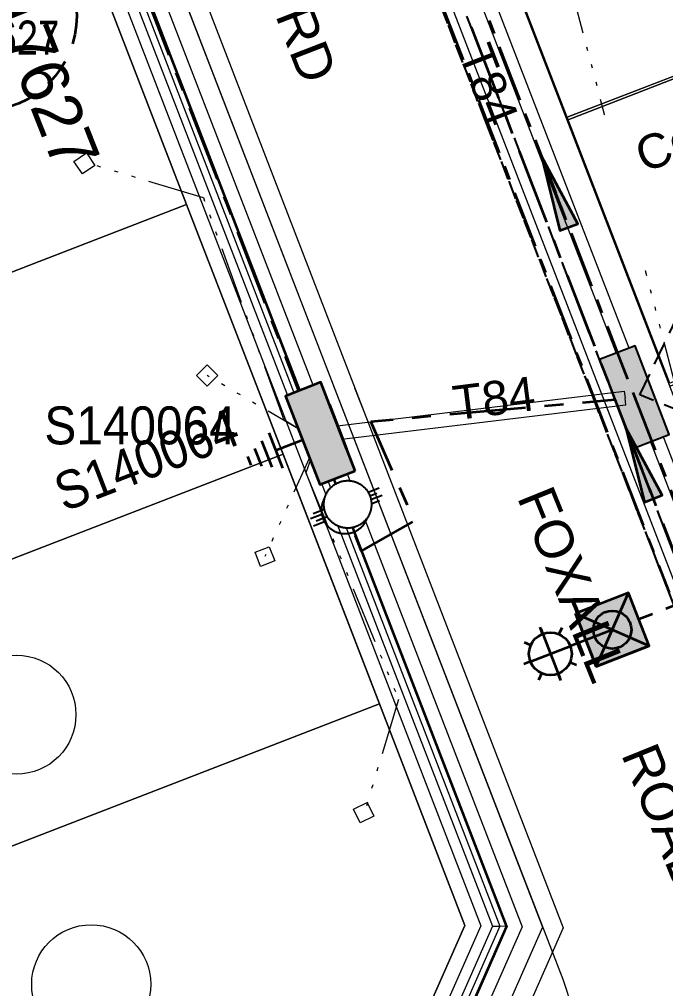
# Model space of a CAD drawing. Header units: metres. Extents: x 0 to 311505, y 0 to 6270811.
# Drawn here: x 310943.8 to 310977.8, y 6270348.9 to 6270400 of the extents above; entities that cross this region are included whole.
import ezdxf
from ezdxf import colors
from ezdxf.entities.mleader import LeaderData, LeaderLine
from ezdxf.enums import TextEntityAlignment as Align
from ezdxf.math import Vec2, Vec3

# ---------------------------------------------------------------- set-up
doc = ezdxf.new("R2010")
doc.units = ezdxf.units.M
for name, pattern in [('Cable Exist OH', [1, 1, 0]), ('Cable Exist UG', [7, 4, -1, 1, -1]), ('Dash', [5, 3, -2]), ('IE Trench LV', [6, 4, -2]), ('PHANTOMX2', [6.6, 3, -0.75, 0.2, -0.75, 0.2, -0.75, 0.2, -0.75])]:
    doc.linetypes.add(name, pattern=pattern)
doc.layers.get('0').update_dxf_attribs({"color": 6})
for name, color, linetype, lineweight in [('_User Miscellaneous1', 30, 'Continuous', 13), ('_User_HV_Exist', 1, 'Continuous', 35), ('_User_LV_Exist', 5, 'Continuous', 35), ('Cadastre Developer_SP_NEW', 92, 'Continuous', 15), ('Cadastre Land Parcels_SP_EXT', 118, 'Continuous', 15), ('Cadastre Roads_SP_EXT', 218, 'Continuous', 15), ('Mains_HV_EXT', 13, 'Continuous', 25), ('Mains_LV_EXT', 163, 'Continuous', 25), ('Mains_SL_EXT', 131, 'Continuous', 25), ('Services_SP_EXT', 42, 'PHANTOMX2', 20)]:
    doc.layers.add(name, color=color, linetype=linetype, lineweight=lineweight)
doc.layers.add('_User Miscellaneous10', color=252, linetype='Continuous', lineweight=13, plot=False, transparency=0.9)
doc.layers.add('_User Miscellaneous12', color=252, linetype='Continuous', lineweight=13, plot=False, transparency=0.5)
doc.layers.add('_User Miscellaneous8', color=181, linetype='Continuous', lineweight=13, transparency=0.5)
doc.layers.add('Cadastre Roads_SP_NEW', color=214, linetype='Continuous', lineweight=15, transparency=0.65)
for name, color, linetype in [('Equip_LV_EXT', 7, 'Continuous'), ('Equip_LV_NEW', 2, 'Continuous'), ('Notes', 7, 'Continuous'), ('Services_SP_NEW_UG', 2, 'IE Trench LV'), ('SupportsUG_SP_LV_EXT', 7, 'Continuous'), ('SupportsUG_SP_LV_NEW', 2, 'Continuous'), ('SupportsUG_SP_LV_SL_EXT', 7, 'Continuous')]:
    doc.layers.add(name, color=color, linetype=linetype)
doc.layers.add('Features_HIDE', color=1, linetype='Continuous', plot=False)
doc.layers.get('Features_HIDE').off()
doc.styles.add('ARIAL', font='arial.ttf', dxfattribs={"height": 2})
doc.styles.add('COLUMN_LABEL', font='arial.ttf', dxfattribs={"height": 2})
doc.styles.add('POLE_LABEL', font='arial.ttf', dxfattribs={"height": 2})
doc.styles.get("Standard").update_dxf_attribs({"font": 'arial.ttf'})

# ---------------------------------------------------------------- blocks, each defined once
blk = doc.blocks.new('COLUMN_EXT')
blk.add_hatch(color=256).paths.add_polyline_path([(1.5, -1.5), (1.5, 1.5), (-1.5, 1.5), (-1.5, -1.5)])
blk.add_lwpolyline([(1.5, 1.5), (-1.5, 1.5), (-1.5, -1.5), (1.5, -1.5)], close=True)
at = {"flags": 9}
for tag, p in [('NOTES', (-1.813, 2)), ('STREETNAME', (-1.813, 1.6)), ('SUBURB', (-1.813, 1.8)), ('LOCATION', (-1.813, 1.4)), ('LEGEND', (-1.813, 1.2)), ('USAGE', (-1.813, 1)), ('COLUMN_TYPE', (-1.813, 0.4)), ('OWNED_BY', (-1.813, 0.6)), ('STATE', (-1.813, 0.8))]:
    blk.add_attdef(tag, text='', height=0.2, rotation=180, dxfattribs=at).set_placement(p, align=Align.MIDDLE_LEFT)
at = {"flags": 1}
blk.add_attdef('Z', (-1.813, 2.351), '', height=0.2, rotation=180, dxfattribs=at)
at = {"flags": 9}
for tag, style, p in [('STRUCTURE_PLANT_NUMBER', 'POLE_LABEL', (-1.813, -0.031)), ('STREET_CODE', 'COLUMN_LABEL', (-1.813, 0.2))]:
    blk.add_attdef(tag, text='', height=0.2, rotation=180, dxfattribs=dict(at, style=style)).set_placement(p, align=Align.MIDDLE_LEFT)
at = {"style": 'COLUMN_LABEL', "width": 0.9, "flags": 8}
blk.add_attdef('ASSET_NUM', text='', height=2, rotation=270, dxfattribs=at).set_placement((2, -4), align=Align.MIDDLE_LEFT)
blk = doc.blocks.new('CCP_EXT')
at = {"flags": 9}
for tag, p in [('OWNED_BY', (0, -1)), ('USAGE', (0, -1.2)), ('LEGEND', (0, -1.4)), ('LIFE_SUPPORT', (0, -1.6)), ('STATE', (0, -1.8)), ('NOTES', (0, -2))]:
    blk.add_attdef(tag, text='', height=0.2, dxfattribs=at).set_placement(p, align=Align.MIDDLE_LEFT)
at = {"transparency": 33554687}
blk.add_wipeout([(0, 0.566), (0.566, 0), (0, -0.566), (-0.566, 0)], dxfattribs=at)
blk.add_lwpolyline([(-0.566, 0), (0, 0.566), (0.566, 0), (0, -0.566), (-0.566, 0)])
at = {"flags": 1}
blk.add_attdef('Z', (0, 0), '', height=0.2, dxfattribs=at)
at = {"flags": 9}
for tag, p in [('CCP_TYPE', (0, 0)), ('OPERATING_VOLTAGE', (0, -0.6)), ('CONSTRUCTED_VOLTAGE', (0, -0.2)), ('NO_PHASES', (0, -0.4)), ('ORIENTATION', (0, -0.8))]:
    blk.add_attdef(tag, text='', height=0.2, dxfattribs=at).set_placement(p, align=Align.MIDDLE_LEFT)
blk = doc.blocks.new('*U365')
at = {"layer": 'Equip_LV_EXT'}
for tag, height, flags, p in [('ACTUAL_STATUS', 0.167, 9, (3.167, -1.667)), ('CONSTRUCTED_VOLTAGE', 0.167, 9, (3.167, -1.833)), ('NO_PHASES', 0.167, 9, (3.167, -2)), ('OPERATING_VOLTAGE', 0.2, 9, (3, -2.6)), ('ORIENTATION', 0.2, 9, (3, -2.8)), ('STATE', 0.2, 9, (3, -3)), ('SWITCH_TYPE', 0.2, 9, (3, -3.2)), ('USAGE', 0.2, 9, (3, -3.4)), ('NOTES', 0.2, 9, (3, -3.6)), ('OWNED_BY', 0.2, 9, (3, -3.8)), ('OPERATED_BY', 0.2, 9, (3, -4)), ('TYPE', 0.2, 9, (3, -4.6)), ('MAINTAINED_BY', 0.2, 9, (3, -4.2)), ('NUMBER_OF_PHASES', 0.2, 9, (3, -4.4)), ('Z', 0.2, 1, (3, -4.8))]:
    blk.add_attdef(tag, text='', height=height, dxfattribs=dict(at, flags=flags)).set_placement(p, align=Align.MIDDLE_LEFT)
at = {"transparency": 33554687}
blk.add_wipeout([(-3.921, -1.478), (-3.891, -1.476), (-3.86, -1.473), (-3.83, -1.47), (-3.799, -1.465), (-3.769, -1.46), (-3.739, -1.454), (-3.709, -1.448), (-3.679, -1.44), (-3.65, -1.432), (-3.62, -1.423), (-3.591, -1.414), (-3.562, -1.404), (-3.534, -1.393), (-3.505, -1.381), (-3.477, -1.369), (-3.449, -1.356), (-3.422, -1.342), (-3.395, -1.328), (-3.368, -1.313), (-3.342, -1.297), (-3.316, -1.281), (-3.29, -1.264), (-3.265, -1.246), (-3.24, -1.228), (-3.216, -1.209), (-3.192, -1.19), (-3.169, -1.17), (-3.146, -1.149), (-3.124, -1.128), (-3.102, -1.107), (-3.081, -1.085), (-3.06, -1.062), (-3.04, -1.039), (-3.02, -1.015), (-3.001, -0.991), (-2.983, -0.966), (-2.965, -0.941), (-2.948, -0.916), (-2.932, -0.89), (-2.916, -0.864), (-2.901, -0.837), (-2.886, -0.81), (-2.872, -0.783), (-2.859, -0.755), (-2.846, -0.727), (-2.834, -0.699), (-2.823, -0.67), (-2.813, -0.641), (-2.803, -0.612), (-2.794, -0.583), (-2.786, -0.553), (-2.778, -0.524), (-2.771, -0.494), (-2.765, -0.464), (-2.76, -0.434), (-2.755, -0.403), (-2.752, -0.373), (-2.748, -0.342), (-2.746, -0.312), (-2.744, -0.281), (-2.744, -0.25), (-2.743, -0.22), (-2.744, -0.189), (-2.745, -0.158), (-2.748, -0.128), (-2.75, -0.097), (-2.754, -0.067), (-2.759, -0.036), (-2.764, -0.006), (-2.77, 0.024), (-2.776, 0.054), (-2.783, 0.084), (-2.792, 0.113), (-2.8, 0.143), (-2.81, 0.172), (-2.82, 0.201), (-2.831, 0.229), (-2.843, 0.258), (-2.855, 0.286), (-2.868, 0.314), (-2.882, 0.341), (-2.896, 0.368), (-2.911, 0.395), (-2.927, 0.421), (-2.943, 0.447), (-2.96, 0.473), (-2.978, 0.498), (-2.996, 0.523), (-3.015, 0.547), (-3.034, 0.571), (-3.054, 0.594), (-3.074, 0.617), (-3.095, 0.639), (-3.117, 0.661), (-3.139, 0.682), (-3.162, 0.703), (-3.185, 0.723), (-3.209, 0.743), (-3.233, 0.762), (-3.257, 0.78), (-3.282, 0.798), (-3.308, 0.815), (-3.334, 0.831), (-3.36, 0.847), (-3.387, 0.862), (-3.414, 0.877), (-3.441, 0.891), (-3.469, 0.904), (-3.497, 0.917), (-3.525, 0.929), (-3.553, 0.94), (-3.582, 0.95), (-3.611, 0.96), (-3.641, 0.969), (-3.67, 0.977), (-3.7, 0.985), (-3.73, 0.992), (-3.76, 0.998), (-3.79, 1.003), (-3.821, 1.008), (-3.851, 1.012), (-3.881, 1.015), (-3.912, 1.017), (-3.943, 1.019), (-3.973, 1.02), (-4.004, 1.02), (-4.035, 1.019), (-4.065, 1.018), (-4.096, 1.015), (-4.126, 1.013), (-4.157, 1.009), (-4.187, 1.005), (-4.218, 0.999), (-4.248, 0.994), (-4.278, 0.987), (-4.307, 0.98), (-4.337, 0.971), (-4.366, 0.963), (-4.396, 0.953), (-4.424, 0.943), (-4.453, 0.932), (-4.482, 0.92), (-4.51, 0.908), (-4.537, 0.895), (-4.565, 0.881), (-4.592, 0.867), (-4.619, 0.852), (-4.645, 0.836), (-4.671, 0.82), (-4.697, 0.803), (-4.722, 0.785), (-4.747, 0.767), (-4.771, 0.749), (-4.795, 0.729), (-4.818, 0.709), (-4.841, 0.689), (-4.863, 0.668), (-4.885, 0.646), (-4.906, 0.624), (-4.927, 0.601), (-4.947, 0.578), (-4.966, 0.554), (-4.985, 0.53), (-5.004, 0.506), (-5.021, 0.481), (-5.039, 0.455), (-5.055, 0.429), (-5.071, 0.403), (-5.086, 0.376), (-5.101, 0.349), (-5.115, 0.322), (-5.128, 0.294), (-5.14, 0.266), (-5.152, 0.238), (-5.163, 0.21), (-5.174, 0.181), (-5.184, 0.152), (-5.193, 0.122), (-5.201, 0.093), (-5.208, 0.063), (-5.215, 0.033), (-5.221, 0.003), (-5.227, -0.027), (-5.231, -0.057), (-5.235, -0.088), (-5.238, -0.118), (-5.241, -0.149), (-5.242, -0.18), (-5.243, -0.21), (-5.243, -0.241), (-5.243, -0.272), (-5.241, -0.302), (-5.239, -0.333), (-5.236, -0.363), (-5.233, -0.394), (-5.228, -0.424), (-5.223, -0.455), (-5.217, -0.485), (-5.211, -0.515), (-5.203, -0.544), (-5.195, -0.574), (-5.186, -0.603), (-5.177, -0.633), (-5.167, -0.661), (-5.156, -0.69), (-5.144, -0.719), (-5.132, -0.747), (-5.119, -0.774), (-5.105, -0.802), (-5.091, -0.829), (-5.076, -0.856), (-5.06, -0.882), (-5.044, -0.908), (-5.027, -0.934), (-5.009, -0.959), (-4.991, -0.983), (-4.972, -1.008), (-4.953, -1.032), (-4.933, -1.055), (-4.912, -1.078), (-4.891, -1.1), (-4.87, -1.122), (-4.848, -1.143), (-4.825, -1.164), (-4.802, -1.184), (-4.778, -1.203), (-4.754, -1.222), (-4.729, -1.241), (-4.704, -1.258), (-4.679, -1.276), (-4.653, -1.292), (-4.627, -1.308), (-4.6, -1.323), (-4.573, -1.338), (-4.546, -1.352), (-4.518, -1.365), (-4.49, -1.377), (-4.462, -1.389), (-4.433, -1.4), (-4.404, -1.411), (-4.375, -1.421), (-4.346, -1.43), (-4.316, -1.438), (-4.287, -1.445), (-4.257, -1.452), (-4.227, -1.458), (-4.197, -1.464), (-4.166, -1.468), (-4.136, -1.472), (-4.105, -1.475), (-4.075, -1.478), (-4.044, -1.479), (-4.013, -1.48), (-3.983, -1.48), (-3.952, -1.48)], dxfattribs=at).dxf.layer = 'Equip_LV_EXT'
at = {"layer": 'Equip_LV_EXT'}
for p, q in [((-4.272, 0.988), (-4.309, 1.618)), ((-3.856, 1.012), (-3.893, 1.642)), ((-4.094, -2.103), (-4.13, -1.473)), ((-3.678, -2.079), (-3.714, -1.449))]:
    blk.add_line(p, q, dxfattribs=at)
at = {"layer": 'Equip_LV_EXT', "flags": 128}
blk.add_lwpolyline([(-3.921, -1.478), (-3.891, -1.476), (-3.86, -1.473), (-3.83, -1.47), (-3.799, -1.465), (-3.769, -1.46), (-3.739, -1.454), (-3.709, -1.448), (-3.679, -1.44), (-3.65, -1.432), (-3.62, -1.423), (-3.591, -1.414), (-3.562, -1.404), (-3.534, -1.393), (-3.505, -1.381), (-3.477, -1.369), (-3.449, -1.356), (-3.422, -1.342), (-3.395, -1.328), (-3.368, -1.313), (-3.342, -1.297), (-3.316, -1.281), (-3.29, -1.264), (-3.265, -1.246), (-3.24, -1.228), (-3.216, -1.209), (-3.192, -1.19), (-3.169, -1.17), (-3.146, -1.149), (-3.124, -1.128), (-3.102, -1.107), (-3.081, -1.085), (-3.06, -1.062), (-3.04, -1.039), (-3.02, -1.015), (-3.001, -0.991), (-2.983, -0.966), (-2.965, -0.941), (-2.948, -0.916), (-2.932, -0.89), (-2.916, -0.864), (-2.901, -0.837), (-2.886, -0.81), (-2.872, -0.783), (-2.859, -0.755), (-2.846, -0.727), (-2.834, -0.699), (-2.823, -0.67), (-2.813, -0.641), (-2.803, -0.612), (-2.794, -0.583), (-2.786, -0.553), (-2.778, -0.524), (-2.771, -0.494), (-2.765, -0.464), (-2.76, -0.434), (-2.755, -0.403), (-2.752, -0.373), (-2.748, -0.342), (-2.746, -0.312), (-2.744, -0.281), (-2.744, -0.25), (-2.743, -0.22), (-2.744, -0.189), (-2.745, -0.158), (-2.748, -0.128), (-2.75, -0.097), (-2.754, -0.067), (-2.759, -0.036), (-2.764, -0.006), (-2.77, 0.024), (-2.776, 0.054), (-2.783, 0.084), (-2.792, 0.113), (-2.8, 0.143), (-2.81, 0.172), (-2.82, 0.201), (-2.831, 0.229), (-2.843, 0.258), (-2.855, 0.286), (-2.868, 0.314), (-2.882, 0.341), (-2.896, 0.368), (-2.911, 0.395), (-2.927, 0.421), (-2.943, 0.447), (-2.96, 0.473), (-2.978, 0.498), (-2.996, 0.523), (-3.015, 0.547), (-3.034, 0.571), (-3.054, 0.594), (-3.074, 0.617), (-3.095, 0.639), (-3.117, 0.661), (-3.139, 0.682), (-3.162, 0.703), (-3.185, 0.723), (-3.209, 0.743), (-3.233, 0.762), (-3.257, 0.78), (-3.282, 0.798), (-3.308, 0.815), (-3.334, 0.831), (-3.36, 0.847), (-3.387, 0.862), (-3.414, 0.877), (-3.441, 0.891), (-3.469, 0.904), (-3.497, 0.917), (-3.525, 0.929), (-3.553, 0.94), (-3.582, 0.95), (-3.611, 0.96), (-3.641, 0.969), (-3.67, 0.977), (-3.7, 0.985), (-3.73, 0.992), (-3.76, 0.998), (-3.79, 1.003), (-3.821, 1.008), (-3.851, 1.012), (-3.881, 1.015), (-3.912, 1.017), (-3.943, 1.019), (-3.973, 1.02), (-4.004, 1.02), (-4.035, 1.019), (-4.065, 1.018), (-4.096, 1.015), (-4.126, 1.013), (-4.157, 1.009), (-4.187, 1.005), (-4.218, 0.999), (-4.248, 0.994), (-4.278, 0.987), (-4.307, 0.98), (-4.337, 0.971), (-4.366, 0.963), (-4.396, 0.953), (-4.424, 0.943), (-4.453, 0.932), (-4.482, 0.92), (-4.51, 0.908), (-4.537, 0.895), (-4.565, 0.881), (-4.592, 0.867), (-4.619, 0.852), (-4.645, 0.836), (-4.671, 0.82), (-4.697, 0.803), (-4.722, 0.785), (-4.747, 0.767), (-4.771, 0.749), (-4.795, 0.729), (-4.818, 0.709), (-4.841, 0.689), (-4.863, 0.668), (-4.885, 0.646), (-4.906, 0.624), (-4.927, 0.601), (-4.947, 0.578), (-4.966, 0.554), (-4.985, 0.53), (-5.004, 0.506), (-5.021, 0.481), (-5.039, 0.455), (-5.055, 0.429), (-5.071, 0.403), (-5.086, 0.376), (-5.101, 0.349), (-5.115, 0.322), (-5.128, 0.294), (-5.14, 0.266), (-5.152, 0.238), (-5.163, 0.21), (-5.174, 0.181), (-5.184, 0.152), (-5.193, 0.122), (-5.201, 0.093), (-5.208, 0.063), (-5.215, 0.033), (-5.221, 0.003), (-5.227, -0.027), (-5.231, -0.057), (-5.235, -0.088), (-5.238, -0.118), (-5.241, -0.149), (-5.242, -0.18), (-5.243, -0.21), (-5.243, -0.241), (-5.243, -0.272), (-5.241, -0.302), (-5.239, -0.333), (-5.236, -0.363), (-5.233, -0.394), (-5.228, -0.424), (-5.223, -0.455), (-5.217, -0.485), (-5.211, -0.515), (-5.203, -0.544), (-5.195, -0.574), (-5.186, -0.603), (-5.177, -0.633), (-5.167, -0.661), (-5.156, -0.69), (-5.144, -0.719), (-5.132, -0.747), (-5.119, -0.774), (-5.105, -0.802), (-5.091, -0.829), (-5.076, -0.856), (-5.06, -0.882), (-5.044, -0.908), (-5.027, -0.934), (-5.009, -0.959), (-4.991, -0.983), (-4.972, -1.008), (-4.953, -1.032), (-4.933, -1.055), (-4.912, -1.078), (-4.891, -1.1), (-4.87, -1.122), (-4.848, -1.143), (-4.825, -1.164), (-4.802, -1.184), (-4.778, -1.203), (-4.754, -1.222), (-4.729, -1.241), (-4.704, -1.258), (-4.679, -1.276), (-4.653, -1.292), (-4.627, -1.308), (-4.6, -1.323), (-4.573, -1.338), (-4.546, -1.352), (-4.518, -1.365), (-4.49, -1.377), (-4.462, -1.389), (-4.433, -1.4), (-4.404, -1.411), (-4.375, -1.421), (-4.346, -1.43), (-4.316, -1.438), (-4.287, -1.445), (-4.257, -1.452), (-4.227, -1.458), (-4.197, -1.464), (-4.166, -1.468), (-4.136, -1.472), (-4.105, -1.475), (-4.075, -1.478), (-4.044, -1.479), (-4.013, -1.48), (-3.983, -1.48), (-3.952, -1.48)], close=True, dxfattribs=at)
blk = doc.blocks.new('*U354')
at = {"width": 0.9}
blk.add_attdef('ASSET_NUM', text='', height=2, dxfattribs=at).set_placement((4.003, 2), align=Align.MIDDLE_LEFT)
for tag, p, flags in [('SUBURB', (-1.997, 0), 1), ('STREETNAME', (-1.797, 0), 9), ('PARENT', (-1.597, 0), 9), ('NOTES', (-1.397, 0), 9), ('LOCATION', (-1.197, 0), 9), ('LEGEND', (-0.997, 0), 9), ('USAGE', (-0.797, 0), 9), ('SUPPORT_TYPE', (-0.597, 0), 9), ('STATE', (-0.397, 0), 9), ('OWNED_BY', (-0.197, 0), 9)]:
    blk.add_attdef(tag, p, '', height=0.2, rotation=270, dxfattribs=dict(flags=flags))
at = {"transparency": 33554687}
blk.add_wipeout([(1, 2.5), (1, -2.5), (-1, -2.5), (-1, 2.5)], dxfattribs=at)
at = {"layer": 'SupportsUG_SP_LV_EXT'}
h = blk.add_hatch(color=256, dxfattribs=at)
h.dxf.hatch_style = 1
h.paths.add_polyline_path([(-1, 2.5), (-1, -1.25), (-1, 1.25), (-1, -2.5), (1, -2.5), (1, 2.5)])
blk.add_lwpolyline([(-1, 2.5), (-1, -1.25), (-1, 1.25), (-1, -2.5), (1, -2.5), (1, 2.5)], close=True)
blk = doc.blocks.new('Service Conduits')
at = {"layer": 'Services_SP_NEW_UG', "ltscale": 0.3}
for points in [[(-1.7, 0), (1.5, 3)], [(1.5, -3), (-1.7, 0)]]:
    blk.add_lwpolyline(points, dxfattribs=at)
blk = doc.blocks.new('*U381')
at = {"transparency": 33554674}
h = blk.add_hatch(color=256, dxfattribs=at)
h.dxf.hatch_style = 1
h.paths.add_polyline_path([(0.65, -0.279), (0.279, 0.65, 1), (-0.65, 0.279), (-0.279, -0.65, 1)])
for p, q in [((0.279, 0.65), (0.65, -0.279)), ((-0.65, 0.279), (-0.279, -0.65))]:
    blk.add_line(p, q, dxfattribs=at)
blk.add_circle((0, 0), 0.0001, dxfattribs=at)
for centre, start, end in [((-0.186, 0.464), 21.8014, 201.8014), ((-0.186, 0.464), 291.79, 291.8129), ((0.186, -0.464), 111.79, 111.8129), ((0.186, -0.464), 201.8014, 21.8014)]:
    blk.add_arc(centre, 0.5, start, end, dxfattribs=at)
at = {"layer": '_User Miscellaneous12', "transparency": 33554674, "flags": 128}
blk.add_lwpolyline([(-0.371, 0.928), (0.371, -0.928)], dxfattribs=at)
blk = doc.blocks.new('*U398')
at = {"linetype": 'Continuous'}
h = blk.add_hatch(color=256, dxfattribs=at)
h.dxf.hatch_style = 1
h.paths.add_polyline_path([(-5.5, 1.5), (-5.5, -1.5), (-2.5, -1.5), (-2.5, 1.5)])
h = blk.add_hatch(color=256)
h.dxf.hatch_style = 1
h.paths.add_polyline_path([(-5.5, 1.5), (-2.5, -1.5), (-5.5, -1.5)])
for p, q in [((-8.561, 1.061), (-8.295, 0.795)), ((-7.5, 1.125), (-7.5, 1.5)), ((-6.439, 1.061), (-6.705, 0.795)), ((-5.5, 1.5), (-2.5, -1.5)), ((-5.5, -1.5), (-2.5, 1.5)), ((-8.625, 0), (-9, 0)), ((-4, 0), (-6.375, 0)), ((-8.561, -1.061), (-8.295, -0.795)), ((-6.439, -1.061), (-6.705, -0.795)), ((-7.5, -1.5), (-7.5, -1.125))]:
    blk.add_line(p, q)
blk.add_line((-8.625, 0), (-6.375, 0), dxfattribs=at)
at = {"linetype": 'Continuous', "flags": 128}
blk.add_lwpolyline([(-7.5, 1.406), (-7.5, -1.406)], dxfattribs=at)
blk.add_lwpolyline([(-5.5, 1.5), (-5.5, -1.5), (-2.5, -1.5), (-2.5, 1.5)], close=True)
at = {"flags": 128}
blk.add_lwpolyline([(-5.5, 1.5), (-2.5, -1.5), (-5.5, -1.5), (-5.5, 1.5)], dxfattribs=at)
for centre, radius in [((-7.5, 0), 1.125), ((-4, 0), 1)]:
    blk.add_circle(centre, radius)
blk = doc.blocks.new('*U285')
at = {"linetype": 'Dash', "ltscale": 0.5}
blk.add_circle((0, 0), 5, dxfattribs=at)
at = {"insert": (0, -2.6), "char_height": 1.8, "attachment_point": 2}
blk.add_mtext('PE', dxfattribs=at)
at = {"width": 0.8}
blk.add_attdef('SNUMBER', text='', height=1.8, dxfattribs=at).set_placement((0, 0.5), align=Align.CENTER)
at = {"flags": 1}
blk.add_attdef('Z', (0, 0), '', height=0.2, dxfattribs=at)
at = {"width": 0.8}
blk.add_attdef('CNUMBER', text='', height=1.8, dxfattribs=at).set_placement((0, -0.25), align=Align.TOP_CENTER)
blk = doc.blocks.new('*U378')
at = {"width": 0.9}
blk.add_attdef('ASSET_NUM', text='', height=2, dxfattribs=at).set_placement((4, 2), align=Align.MIDDLE_LEFT)
for tag, p, flags in [('SUBURB', (-2, 0), 1), ('STREETNAME', (-1.8, 0), 9), ('PARENT', (-1.6, 0), 9), ('NOTES', (-1.4, 0), 9), ('LOCATION', (-1.2, 0), 9), ('LEGEND', (-1, 0), 9), ('USAGE', (-0.8, 0), 9), ('SUPPORT_TYPE', (-0.6, 0), 9), ('STATE', (-0.4, 0), 9), ('OWNED_BY', (-0.2, 0), 9)]:
    blk.add_attdef(tag, p, '', height=0.2, rotation=270, dxfattribs=dict(flags=flags))
at = {"transparency": 33554687}
blk.add_wipeout([(1, 2.5), (1, -2.5), (-1, -2.5), (-1, 2.5)], dxfattribs=at)
at = {"layer": 'SupportsUG_SP_LV_EXT'}
h = blk.add_hatch(color=256, dxfattribs=at)
h.dxf.hatch_style = 1
h.paths.add_polyline_path([(-1, 2.5), (-1, -1.25), (-1, 1.25), (-1, -2.5), (1, -2.5), (1, 2.5)])
blk.add_lwpolyline([(-1, 2.5), (-1, -1.25), (-1, 1.25), (-1, -2.5), (1, -2.5), (1, 2.5)], close=True)
blk = doc.blocks.new('ARROW')
h = blk.add_hatch(color=256)
h.dxf.hatch_style = 1
h.paths.add_polyline_path([(-4, 0), (0, -0.5), (0, 0.5)])
blk.add_line((-0.5, 0), (-4, 0))
at = {"flags": 128}
blk.add_lwpolyline([(-4, 0), (0, -0.5), (0, 0.5)], close=True, dxfattribs=at)
blk.add_circle((0, 0), 0.0001)
blk = doc.blocks.new('LV_UG_LINKS_OPEN_NEW')
at = {"layer": 'Equip_LV_NEW'}
for tag, flags, p in [('ACTUAL_STATUS', 9, (3.167, -1.667)), ('CONSTRUCTED_VOLTAGE', 9, (3.167, -1.833)), ('NO_PHASES', 9, (3.167, -2)), ('STATE', 9, (3.167, -2.5)), ('OPERATING_VOLTAGE', 9, (3.167, -2.167)), ('ORIENTATION', 9, (3.167, -2.333)), ('SWITCH_TYPE', 9, (3.167, -2.667)), ('USAGE', 9, (3.167, -2.833)), ('NOTES', 9, (3.167, -3)), ('OWNED_BY', 9, (3.167, -3.167)), ('OPERATED_BY', 9, (3.167, -3.333)), ('MAINTAINED_BY', 9, (3.167, -3.5)), ('TYPE', 9, (3.167, -3.833)), ('Z', 1, (3.167, -4)), ('NUMBER_OF_PHASES', 9, (3.167, -3.667))]:
    blk.add_attdef(tag, text='', height=0.167, dxfattribs=dict(at, flags=flags)).set_placement(p, align=Align.MIDDLE_LEFT)
at = {"transparency": 33554687}
blk.add_wipeout([(4, 1.25), (3.969, 1.25), (3.939, 1.248), (3.908, 1.247), (3.877, 1.244), (3.847, 1.241), (3.817, 1.236), (3.786, 1.232), (3.756, 1.226), (3.726, 1.22), (3.696, 1.213), (3.667, 1.205), (3.637, 1.196), (3.608, 1.187), (3.579, 1.177), (3.55, 1.166), (3.522, 1.155), (3.493, 1.143), (3.466, 1.13), (3.438, 1.117), (3.411, 1.102), (3.384, 1.088), (3.357, 1.072), (3.331, 1.056), (3.306, 1.039), (3.28, 1.022), (3.255, 1.004), (3.231, 0.985), (3.207, 0.966), (3.184, 0.947), (3.161, 0.926), (3.138, 0.905), (3.116, 0.884), (3.095, 0.862), (3.074, 0.839), (3.053, 0.816), (3.034, 0.793), (3.015, 0.769), (2.996, 0.745), (2.978, 0.72), (2.961, 0.694), (2.944, 0.669), (2.928, 0.643), (2.912, 0.616), (2.898, 0.589), (2.883, 0.562), (2.87, 0.534), (2.857, 0.507), (2.845, 0.478), (2.834, 0.45), (2.823, 0.421), (2.813, 0.392), (2.804, 0.363), (2.795, 0.333), (2.787, 0.304), (2.78, 0.274), (2.774, 0.244), (2.768, 0.214), (2.764, 0.183), (2.759, 0.153), (2.756, 0.123), (2.753, 0.092), (2.752, 0.061), (2.75, 0.031), (2.75, 0), (2.75, -0.031), (2.752, -0.061), (2.753, -0.092), (2.756, -0.123), (2.759, -0.153), (2.764, -0.183), (2.768, -0.214), (2.774, -0.244), (2.78, -0.274), (2.787, -0.304), (2.795, -0.333), (2.804, -0.363), (2.813, -0.392), (2.823, -0.421), (2.834, -0.45), (2.845, -0.478), (2.857, -0.507), (2.87, -0.534), (2.883, -0.562), (2.898, -0.589), (2.912, -0.616), (2.928, -0.643), (2.944, -0.669), (2.961, -0.694), (2.978, -0.72), (2.996, -0.745), (3.015, -0.769), (3.034, -0.793), (3.053, -0.816), (3.074, -0.839), (3.095, -0.862), (3.116, -0.884), (3.138, -0.905), (3.161, -0.926), (3.184, -0.947), (3.207, -0.966), (3.231, -0.985), (3.255, -1.004), (3.28, -1.022), (3.306, -1.039), (3.331, -1.056), (3.357, -1.072), (3.384, -1.088), (3.411, -1.102), (3.438, -1.117), (3.466, -1.13), (3.493, -1.143), (3.522, -1.155), (3.55, -1.166), (3.579, -1.177), (3.608, -1.187), (3.637, -1.196), (3.667, -1.205), (3.696, -1.213), (3.726, -1.22), (3.756, -1.226), (3.786, -1.232), (3.817, -1.236), (3.847, -1.241), (3.877, -1.244), (3.908, -1.247), (3.939, -1.248), (3.969, -1.25), (4, -1.25), (4.031, -1.25), (4.061, -1.248), (4.092, -1.247), (4.123, -1.244), (4.153, -1.241), (4.183, -1.236), (4.214, -1.232), (4.244, -1.226), (4.274, -1.22), (4.304, -1.213), (4.333, -1.205), (4.363, -1.196), (4.392, -1.187), (4.421, -1.177), (4.45, -1.166), (4.478, -1.155), (4.507, -1.143), (4.534, -1.13), (4.562, -1.117), (4.589, -1.102), (4.616, -1.088), (4.643, -1.072), (4.669, -1.056), (4.694, -1.039), (4.72, -1.022), (4.745, -1.004), (4.769, -0.985), (4.793, -0.966), (4.816, -0.947), (4.839, -0.926), (4.862, -0.905), (4.884, -0.884), (4.905, -0.862), (4.926, -0.839), (4.947, -0.816), (4.966, -0.793), (4.985, -0.769), (5.004, -0.745), (5.022, -0.72), (5.039, -0.694), (5.056, -0.669), (5.072, -0.643), (5.088, -0.616), (5.102, -0.589), (5.117, -0.562), (5.13, -0.534), (5.143, -0.507), (5.155, -0.478), (5.166, -0.45), (5.177, -0.421), (5.187, -0.392), (5.196, -0.363), (5.205, -0.333), (5.213, -0.304), (5.22, -0.274), (5.226, -0.244), (5.232, -0.214), (5.236, -0.183), (5.241, -0.153), (5.244, -0.123), (5.247, -0.092), (5.248, -0.061), (5.25, -0.031), (5.25, 0), (5.25, 0.031), (5.248, 0.061), (5.247, 0.092), (5.244, 0.123), (5.241, 0.153), (5.236, 0.183), (5.232, 0.214), (5.226, 0.244), (5.22, 0.274), (5.213, 0.304), (5.205, 0.333), (5.196, 0.363), (5.187, 0.392), (5.177, 0.421), (5.166, 0.45), (5.155, 0.478), (5.143, 0.507), (5.13, 0.534), (5.117, 0.562), (5.102, 0.589), (5.088, 0.616), (5.072, 0.643), (5.056, 0.669), (5.039, 0.694), (5.022, 0.72), (5.004, 0.745), (4.985, 0.769), (4.966, 0.793), (4.947, 0.816), (4.926, 0.839), (4.905, 0.862), (4.884, 0.884), (4.862, 0.905), (4.839, 0.926), (4.816, 0.947), (4.793, 0.966), (4.769, 0.985), (4.745, 1.004), (4.72, 1.022), (4.694, 1.039), (4.669, 1.056), (4.643, 1.072), (4.616, 1.088), (4.589, 1.102), (4.562, 1.117), (4.534, 1.13), (4.507, 1.143), (4.478, 1.155), (4.45, 1.166), (4.421, 1.177), (4.392, 1.187), (4.363, 1.196), (4.333, 1.205), (4.304, 1.213), (4.274, 1.22), (4.244, 1.226), (4.214, 1.232), (4.183, 1.236), (4.153, 1.241), (4.123, 1.244), (4.092, 1.247), (4.061, 1.248), (4.031, 1.25)], dxfattribs=at).dxf.layer = 'Equip_LV_NEW'
at = {"layer": 'Equip_LV_NEW'}
for p, q in [((3.792, 1.863), (3.792, 1.232)), ((4.208, 1.863), (4.208, 1.232)), ((3.792, -1.232), (3.792, -1.863)), ((4.208, -1.232), (4.208, -1.863))]:
    blk.add_line(p, q, dxfattribs=at)
at = {"layer": 'Equip_LV_NEW', "flags": 128}
blk.add_lwpolyline([(4, 1.25), (3.969, 1.25), (3.939, 1.248), (3.908, 1.247), (3.877, 1.244), (3.847, 1.241), (3.817, 1.236), (3.786, 1.232), (3.756, 1.226), (3.726, 1.22), (3.696, 1.213), (3.667, 1.205), (3.637, 1.196), (3.608, 1.187), (3.579, 1.177), (3.55, 1.166), (3.522, 1.155), (3.493, 1.143), (3.466, 1.13), (3.438, 1.117), (3.411, 1.102), (3.384, 1.088), (3.357, 1.072), (3.331, 1.056), (3.306, 1.039), (3.28, 1.022), (3.255, 1.004), (3.231, 0.985), (3.207, 0.966), (3.184, 0.947), (3.161, 0.926), (3.138, 0.905), (3.116, 0.884), (3.095, 0.862), (3.074, 0.839), (3.053, 0.816), (3.034, 0.793), (3.015, 0.769), (2.996, 0.745), (2.978, 0.72), (2.961, 0.694), (2.944, 0.669), (2.928, 0.643), (2.912, 0.616), (2.898, 0.589), (2.883, 0.562), (2.87, 0.534), (2.857, 0.507), (2.845, 0.478), (2.834, 0.45), (2.823, 0.421), (2.813, 0.392), (2.804, 0.363), (2.795, 0.333), (2.787, 0.304), (2.78, 0.274), (2.774, 0.244), (2.768, 0.214), (2.764, 0.183), (2.759, 0.153), (2.756, 0.123), (2.753, 0.092), (2.752, 0.061), (2.75, 0.031), (2.75, 0), (2.75, -0.031), (2.752, -0.061), (2.753, -0.092), (2.756, -0.123), (2.759, -0.153), (2.764, -0.183), (2.768, -0.214), (2.774, -0.244), (2.78, -0.274), (2.787, -0.304), (2.795, -0.333), (2.804, -0.363), (2.813, -0.392), (2.823, -0.421), (2.834, -0.45), (2.845, -0.478), (2.857, -0.507), (2.87, -0.534), (2.883, -0.562), (2.898, -0.589), (2.912, -0.616), (2.928, -0.643), (2.944, -0.669), (2.961, -0.694), (2.978, -0.72), (2.996, -0.745), (3.015, -0.769), (3.034, -0.793), (3.053, -0.816), (3.074, -0.839), (3.095, -0.862), (3.116, -0.884), (3.138, -0.905), (3.161, -0.926), (3.184, -0.947), (3.207, -0.966), (3.231, -0.985), (3.255, -1.004), (3.28, -1.022), (3.306, -1.039), (3.331, -1.056), (3.357, -1.072), (3.384, -1.088), (3.411, -1.102), (3.438, -1.117), (3.466, -1.13), (3.493, -1.143), (3.522, -1.155), (3.55, -1.166), (3.579, -1.177), (3.608, -1.187), (3.637, -1.196), (3.667, -1.205), (3.696, -1.213), (3.726, -1.22), (3.756, -1.226), (3.786, -1.232), (3.817, -1.236), (3.847, -1.241), (3.877, -1.244), (3.908, -1.247), (3.939, -1.248), (3.969, -1.25), (4, -1.25), (4.031, -1.25), (4.061, -1.248), (4.092, -1.247), (4.123, -1.244), (4.153, -1.241), (4.183, -1.236), (4.214, -1.232), (4.244, -1.226), (4.274, -1.22), (4.304, -1.213), (4.333, -1.205), (4.363, -1.196), (4.392, -1.187), (4.421, -1.177), (4.45, -1.166), (4.478, -1.155), (4.507, -1.143), (4.534, -1.13), (4.562, -1.117), (4.589, -1.102), (4.616, -1.088), (4.643, -1.072), (4.669, -1.056), (4.694, -1.039), (4.72, -1.022), (4.745, -1.004), (4.769, -0.985), (4.793, -0.966), (4.816, -0.947), (4.839, -0.926), (4.862, -0.905), (4.884, -0.884), (4.905, -0.862), (4.926, -0.839), (4.947, -0.816), (4.966, -0.793), (4.985, -0.769), (5.004, -0.745), (5.022, -0.72), (5.039, -0.694), (5.056, -0.669), (5.072, -0.643), (5.088, -0.616), (5.102, -0.589), (5.117, -0.562), (5.13, -0.534), (5.143, -0.507), (5.155, -0.478), (5.166, -0.45), (5.177, -0.421), (5.187, -0.392), (5.196, -0.363), (5.205, -0.333), (5.213, -0.304), (5.22, -0.274), (5.226, -0.244), (5.232, -0.214), (5.236, -0.183), (5.241, -0.153), (5.244, -0.123), (5.247, -0.092), (5.248, -0.061), (5.25, -0.031), (5.25, 0), (5.25, 0.031), (5.248, 0.061), (5.247, 0.092), (5.244, 0.123), (5.241, 0.153), (5.236, 0.183), (5.232, 0.214), (5.226, 0.244), (5.22, 0.274), (5.213, 0.304), (5.205, 0.333), (5.196, 0.363), (5.187, 0.392), (5.177, 0.421), (5.166, 0.45), (5.155, 0.478), (5.143, 0.507), (5.13, 0.534), (5.117, 0.562), (5.102, 0.589), (5.088, 0.616), (5.072, 0.643), (5.056, 0.669), (5.039, 0.694), (5.022, 0.72), (5.004, 0.745), (4.985, 0.769), (4.966, 0.793), (4.947, 0.816), (4.926, 0.839), (4.905, 0.862), (4.884, 0.884), (4.862, 0.905), (4.839, 0.926), (4.816, 0.947), (4.793, 0.966), (4.769, 0.985), (4.745, 1.004), (4.72, 1.022), (4.694, 1.039), (4.669, 1.056), (4.643, 1.072), (4.616, 1.088), (4.589, 1.102), (4.562, 1.117), (4.534, 1.13), (4.507, 1.143), (4.478, 1.155), (4.45, 1.166), (4.421, 1.177), (4.392, 1.187), (4.363, 1.196), (4.333, 1.205), (4.304, 1.213), (4.274, 1.22), (4.244, 1.226), (4.214, 1.232), (4.183, 1.236), (4.153, 1.241), (4.123, 1.244), (4.092, 1.247), (4.061, 1.248), (4.031, 1.25)], close=True, dxfattribs=at)
blk = doc.blocks.new('*U411')
at = {"layer": '_User_LV_Exist'}
for p, q in [((2.5, 1), (2.5, -1)), ((3, 0.75), (3, -0.75)), ((3.5, 0.5), (3.5, -0.5)), ((4, 0.25), (4, -0.25))]:
    blk.add_line(p, q, dxfattribs=at)
at = {"width": 0.9}
blk.add_attdef('ASSET_NUM', text='', height=2, dxfattribs=at).set_placement((4, 2), align=Align.MIDDLE_LEFT)
for tag, p, flags in [('SUBURB', (-2, 0), 1), ('STREETNAME', (-1.8, 0), 9), ('PARENT', (-1.6, 0), 9), ('NOTES', (-1.4, 0), 9), ('LOCATION', (-1.2, 0), 9), ('LEGEND', (-1, 0), 9), ('USAGE', (-0.8, 0), 9), ('SUPPORT_TYPE', (-0.6, 0), 9), ('STATE', (-0.4, 0), 9), ('OWNED_BY', (-0.2, 0), 9)]:
    blk.add_attdef(tag, p, '', height=0.2, rotation=270, dxfattribs=dict(flags=flags))
at = {"transparency": 33554687}
blk.add_wipeout([(1, 2.5), (1, -2.5), (-1, -2.5), (-1, 2.5)], dxfattribs=at)
at = {"layer": 'SupportsUG_SP_LV_EXT'}
h = blk.add_hatch(color=256, dxfattribs=at)
h.dxf.hatch_style = 1
h.paths.add_polyline_path([(-1, 2.5), (-1, -1.25), (-1, 1.25), (-1, -2.5), (1, -2.5), (1, 2.5)])
blk.add_lwpolyline([(-1, 2.5), (-1, -1.25), (-1, 1.25), (-1, -2.5), (1, -2.5), (1, 2.5)], close=True)
at = {"layer": '_User_LV_Exist'}
blk.add_line((1, 0), (2.5, 0), dxfattribs=at)
at = {"layer": 'Equip_LV_NEW', "ltscale": 10, "xscale": -1, "rotation": 270}
blk.add_blockref('LV_UG_LINKS_OPEN_NEW', (0, 0), dxfattribs=at)

msp = doc.modelspace()

# ---------------------------------------------------------------- linework, layer by layer
at = {"layer": '_User Miscellaneous1'}
for p, q in [((310959.834, 6270378.474), (310959.878, 6270378.116)), ((310959.921, 6270377.759), (310959.878, 6270378.116)), ((310968.721, 6270352.238), (310965.931, 6270345.921)), ((310969.5, 6270352.22), (310966.59, 6270345.63)), ((310968.721, 6270352.238), (310969.111, 6270352.229)), ((310969.5, 6270352.22), (310969.111, 6270352.229))]:
    msp.add_line(p, q, dxfattribs=at)
at = {"layer": '_User Miscellaneous8', "color": 43, "transparency": 33554687}
for centre in [(310943.671, 6270363.365), (310947.604, 6270349.176)]:
    msp.add_circle(centre, 3.132, dxfattribs=at)
at = {"layer": 'Cadastre Developer_SP_NEW', "color": 2, "flags": 128}
for points in [[(310963.287, 6270419.056), (310965.577, 6270424.228), (310975.84, 6270428.188), (310986.65, 6270400.204), (310972.656, 6270394.803)], [(310999.757, 6270405.262), (311005.162, 6270391.27), (310978.061, 6270380.81), (310972.656, 6270394.803)]]:
    msp.add_lwpolyline(points, close=True, dxfattribs=at)
at = {"layer": 'Cadastre Land Parcels_SP_EXT', "linetype": 'Continuous'}
for points in [[(310986.707, 6270400.101), (310975.686, 6270427.983), (310965.45, 6270424.03), (310963.291, 6270418.926), (310972.653, 6270394.659), (310986.707, 6270400.101)], [(311005.293, 6270391.21), (310999.782, 6270405.15), (310986.707, 6270400.101), (310972.653, 6270394.659), (310978.055, 6270380.659), (311005.293, 6270391.21)], [(310952.628, 6270390.209), (310948.128, 6270401.866), (310942.952, 6270404.152), (310921.136, 6270395.725), (310927.08, 6270380.34), (310952.628, 6270390.209)], [(310957.7, 6270377.07), (310952.628, 6270390.209), (310927.08, 6270380.34), (310932.155, 6270367.204), (310957.7, 6270377.07)], [(310962.772, 6270363.929), (310957.7, 6270377.07), (310932.155, 6270367.204), (310937.231, 6270354.066), (310962.772, 6270363.929)], [(310964.99, 6270347.107), (310967.272, 6270352.272), (310962.772, 6270363.929), (310937.231, 6270354.066), (310943.176, 6270338.68), (310964.99, 6270347.107)]]:
    msp.add_lwpolyline(points, close=True, dxfattribs=at)
at = {"layer": 'Services_SP_EXT'}
msp.add_lwpolyline([(310972.727, 6270402.144), (310987.541, 6270345.55)], dxfattribs=at)

# ---------------------------------------------------------------- block references
at = {"layer": '_User_LV_Exist', "linetype": 'ByBlock', "lineweight": -2}
msp.add_blockref('*U285', (310941.845, 6270400.145), dxfattribs=at).add_auto_attribs({'SNUMBER': 'L262033', 'CNUMBER': 'C917627'})
at = {"layer": '_User_LV_Exist', "rotation": 21.21022610976294}
msp.add_blockref('*U398', (310978.762, 6270369.283), dxfattribs=at)
msp.add_blockref('*U398', (310978.762, 6270369.283), dxfattribs=at)
at = {"layer": 'Features_HIDE', "color": 1, "transparency": 33554674}
msp.add_blockref('*U381', (310961.833, 6270379.643), dxfattribs=at)
at = {"layer": 'SupportsUG_SP_LV_SL_EXT'}
ref = msp.add_blockref('COLUMN_EXT', (310942.012, 6270405.915), dxfattribs=dict(at, rotation=201.5953107274075))
ref.add_attrib('ASSET_NUM', '917627', dxfattribs={"layer": '0', "height": 2.5, "rotation": 291.5953, "style": 'COLUMN_LABEL'}).set_placement((310942.667, 6270403.072), align=Align.MIDDLE_LEFT)

# ---------------------------------------------------------------- texts
at = {"layer": '_User Miscellaneous1', "style": 'ARIAL'}
msp.add_text('FOXALL     ROAD', height=2, rotation=292.0549, dxfattribs=at).set_placement((310969.996, 6270374.815))
at = {"layer": '_User_HV_Exist', "transparency": 33554674}
msp.add_text('FOXALL RD', height=2, rotation=291.1069, dxfattribs=at).set_placement((310953.139, 6270410.902))
at = {"layer": 'Mains_LV_EXT'}
for rotation, p in [(291.1875, (310966.9, 6270398.208)), (7.183, (310966.76, 6270378.861))]:
    msp.add_text('T84', height=1.8, rotation=rotation, dxfattribs=at).set_placement(p)

# ---------------------------------------------------------------- next in the draw order: block references
at = {"layer": 'Services_SP_EXT'}
for p, rotation in [((310947.244, 6270392.381), 349.2868769098991), ((310956.745, 6270371.686), 65.70042804091932), ((310961.948, 6270358.207), 71.2742120824565)]:
    msp.add_blockref('CCP_EXT', p, dxfattribs=dict(at, rotation=rotation))
msp.add_blockref('CCP_EXT', (310953.705, 6270381.212), dxfattribs=at)

# ---------------------------------------------------------------- next in the draw order: linework, layer by layer
at = {"layer": '_User_LV_Exist', "linetype": 'Cable Exist UG', "flags": 128}
msp.add_lwpolyline([(310893.204, 6270387.068), (310895.554, 6270387.922), (310895.554, 6270387.922), (310895.554, 6270387.922), (310944.333, 6270406.823), (310944.333, 6270406.823), (310945.591, 6270405.182), (310945.591, 6270405.182), (310949.633, 6270403.392), (310954.361, 6270391.218), (310959.512, 6270377.817)], dxfattribs=at)
at = {"layer": 'Cadastre Roads_SP_EXT', "linetype": 'Continuous'}
msp.add_lwpolyline([(310984.375, 6270364.277), (310983.456, 6270366.659), (310987.493, 6270368.265), (310982.016, 6270370.392), (310978.055, 6270380.659), (310972.653, 6270394.659), (310966.908, 6270409.55), (310948.128, 6270401.866), (310952.628, 6270390.209), (310957.7, 6270377.07), (310962.772, 6270363.929), (310967.272, 6270352.272), (310964.99, 6270347.107), (310968.712, 6270348.542), (310970.766, 6270343.221), (311003.274, 6270259.121), (311023.126, 6270207.74), (311034.298, 6270211.303), (311042.434, 6270213.896), (310984.375, 6270364.277)], close=True, dxfattribs=at)
at = {"layer": 'Services_SP_EXT'}
for points in [[(310959.512, 6270377.817), (310957.761, 6270378.859), (310953.522, 6270390.574), (310947.291, 6270392.429)], [(310959.512, 6270377.817), (310953.705, 6270381.212)]]:
    msp.add_lwpolyline(points, dxfattribs=at)

# ---------------------------------------------------------------- next in the draw order: block references
at = {"layer": 'Equip_LV_EXT', "rotation": 107.7004277663595}
msp.add_blockref('*U365', (310959.533, 6270377.876), dxfattribs=at)

# ---------------------------------------------------------------- next in the draw order: linework, layer by layer
at = {"layer": '_User Miscellaneous1'}
for p, q in [((310979.92, 6270370.281), (310961.292, 6270418.504)), ((310980.591, 6270370.541), (310961.963, 6270418.764)), ((310949.742, 6270403.406), (310969.5, 6270352.22)), ((310949.178, 6270402.868), (310968.721, 6270352.238))]:
    msp.add_line(p, q, dxfattribs=at)
at = {"layer": '_User Miscellaneous10', "flags": 128}
for points in [[(310728.647, 6270277.35), (310714.575, 6270313.772), (310718.464, 6270322.564), (310770.621, 6270342.713), (310779.41, 6270338.817), (310792.023, 6270306.173), (310803.952, 6270308.634), (310790.617, 6270343.145), (310794.505, 6270351.938), (310943.073, 6270409.325), (310951.875, 6270405.44), (310972.445, 6270352.15), (310968.564, 6270343.361), (310944.9, 6270334.218), (310843.661, 6270295.102), (310819.991, 6270285.972), (310811.203, 6270289.867), (310806.716, 6270301.482), (310806.226, 6270302.75)], [(310729.58, 6270277.71), (310715.657, 6270313.747), (310719.211, 6270321.781), (310770.595, 6270341.63), (310778.626, 6270338.07), (310791.395, 6270305.022), (310805.31, 6270307.893), (310791.699, 6270343.12), (310795.252, 6270351.154), (310943.048, 6270408.244), (310951.092, 6270404.692), (310971.363, 6270352.175), (310967.816, 6270344.144), (310944.539, 6270335.151), (310843.301, 6270296.035), (310820.018, 6270287.054), (310811.986, 6270290.614), (310807.649, 6270301.842), (310807.158, 6270303.111)], [(310730.513, 6270278.07), (310716.739, 6270313.721), (310719.958, 6270320.997), (310770.568, 6270340.548), (310777.842, 6270337.324), (310790.768, 6270303.872), (310806.669, 6270307.153), (310792.781, 6270343.094), (310795.999, 6270350.371), (310943.022, 6270407.162), (310950.308, 6270403.945), (310970.281, 6270352.201), (310967.069, 6270344.928), (310944.179, 6270336.084), (310842.94, 6270296.967), (310820.044, 6270288.136), (310812.77, 6270291.36), (310808.581, 6270302.202), (310808.091, 6270303.471)], [(310731.242, 6270278.352), (310717.585, 6270313.701), (310720.542, 6270320.385), (310770.548, 6270339.702), (310777.23, 6270336.74), (310790.277, 6270302.972), (310807.731, 6270306.573), (310793.627, 6270343.074), (310796.583, 6270349.758), (310943.003, 6270406.316), (310949.695, 6270403.361), (310969.435, 6270352.221), (310966.485, 6270345.54), (310943.897, 6270336.813), (310842.659, 6270297.697), (310820.065, 6270288.982), (310813.383, 6270291.944), (310809.311, 6270302.484), (310809.192, 6270302.791)], [(310732.378, 6270278.791), (310718.903, 6270313.669), (310721.452, 6270319.43), (310770.516, 6270338.384), (310776.275, 6270335.831), (310789.513, 6270301.571), (310809.385, 6270305.671), (310794.945, 6270343.042), (310797.493, 6270348.804), (310942.971, 6270404.998), (310948.741, 6270402.451), (310968.118, 6270352.252), (310965.575, 6270346.494), (310943.458, 6270337.949), (310842.22, 6270298.833), (310820.097, 6270290.3), (310814.337, 6270292.853), (310810.447, 6270302.923), (310809.957, 6270304.192)], [(310733.108, 6270279.073), (310719.749, 6270313.649), (310722.036, 6270318.818), (310770.495, 6270337.538), (310775.662, 6270335.247), (310789.022, 6270300.671), (310810.448, 6270305.092), (310795.791, 6270343.022), (310798.077, 6270348.191), (310942.952, 6270404.152), (310948.128, 6270401.866), (310967.272, 6270352.272), (310964.99, 6270347.107), (310943.176, 6270338.679), (310841.938, 6270299.562), (310820.118, 6270291.146), (310814.95, 6270293.437), (310811.176, 6270303.205), (310810.679, 6270304.493)]]:
    msp.add_lwpolyline(points, dxfattribs=at)
at = {"layer": '_User Miscellaneous10', "color": 4, "flags": 128}
msp.add_lwpolyline([(310731.522, 6270278.46), (310717.91, 6270313.693), (310720.766, 6270320.15), (310770.54, 6270339.377), (310776.994, 6270336.516), (310790.089, 6270302.627), (310808.138, 6270306.351), (310793.952, 6270343.066), (310796.807, 6270349.523), (310942.995, 6270405.991), (310949.46, 6270403.137), (310969.111, 6270352.229), (310966.261, 6270345.775), (310943.789, 6270337.093), (310842.55, 6270297.977), (310820.073, 6270289.307), (310813.618, 6270292.168), (310809.591, 6270302.592), (310809.381, 6270303.136)], dxfattribs=at)
at = {"layer": '_User_LV_Exist', "linetype": 'Cable Exist UG', "flags": 128}
msp.add_lwpolyline([(310961.492, 6270372.784), (310961.811, 6270371.974), (310964.617, 6270373.557), (310962.317, 6270378.8), (310976.13, 6270380.042)], dxfattribs=at)
at = {"layer": 'Cadastre Roads_SP_NEW'}
msp.add_line((310939.132, 6270471.738), (310991.436, 6270336.271), dxfattribs=at)
at = {"layer": 'Mains_HV_EXT', "linetype": 'Cable Exist UG'}
msp.add_lwpolyline([(311178.557, 6270501.365), (311176.734, 6270501.776), (311174.112, 6270507.821), (311174.112, 6270507.821), (311076.729, 6270470.175), (311073.252, 6270462.401), (311063.056, 6270458.288), (311055.228, 6270461.962), (310974.625, 6270430.793), (310963.244, 6270426.403), (310959.996, 6270418.954), (310960.455, 6270417.829), (310960.455, 6270417.829), (310969.857, 6270393.721), (310982.079, 6270361.895), (310982.079, 6270361.895), (310987.774, 6270347.143), (310987.624, 6270345.066)], dxfattribs=at)
at = {"layer": 'Mains_SL_EXT', "linetype": 'Cable Exist OH'}
msp.add_lwpolyline([(310956.806, 6270424.25), (310977.528, 6270371.025), (310997.962, 6270317.926)], dxfattribs=at)
at = {"layer": 'Services_SP_EXT'}
for points in [[(310959.512, 6270377.817), (310956.745, 6270371.686)], [(310959.512, 6270377.817), (310958.902, 6270376.101), (310963.778, 6270364.17), (310961.971, 6270358.177)]]:
    msp.add_lwpolyline(points, dxfattribs=at)

# ---------------------------------------------------------------- next in the draw order: block references
at = {"layer": 'SupportsUG_SP_LV_EXT', "ltscale": 10, "rotation": 21.10416973929875}
msp.add_blockref('*U354', (310976.195, 6270380.09), dxfattribs=at).add_auto_attribs({'ASSET_NUM': '140768'})

# ---------------------------------------------------------------- next in the draw order: linework, layer by layer
at = {"layer": '_User Miscellaneous1'}
for p, q in [((310959.834, 6270378.474), (310975.655, 6270380.387)), ((310975.655, 6270380.387), (310975.699, 6270380.03)), ((310975.742, 6270379.673), (310975.699, 6270380.03)), ((310959.921, 6270377.759), (310975.742, 6270379.673))]:
    msp.add_line(p, q, dxfattribs=at)
at = {"layer": '_User_LV_Exist', "color": 6, "linetype": 'Cable Exist UG', "ltscale": 0.75, "flags": 128}
msp.add_lwpolyline([(310953.537, 6270438.651), (310951.673, 6270437.928), (310978.022, 6270369.798)], dxfattribs=at)
at = {"layer": '_User_LV_Exist', "color": 3, "linetype": 'Cable Exist UG', "ltscale": 0.75, "flags": 128}
msp.add_lwpolyline([(310964.728, 6270407.01), (310965.66, 6270407.371), (310976.19, 6270380.088)], dxfattribs=at)
at = {"layer": '_User_LV_Exist', "color": 4, "linetype": 'Cable Exist UG', "ltscale": 0.75, "flags": 128}
msp.add_lwpolyline([(310976.195, 6270380.09), (310980.176, 6270369.832), (310976.431, 6270368.378)], dxfattribs=at)

# ---------------------------------------------------------------- next in the draw order: block references
at = {"layer": '_User Miscellaneous10', "linetype": 'ByBlock', "rotation": 21.10416973683826}
msp.add_blockref('Service Conduits', (310978.061, 6270380.81), dxfattribs=at)
at = {"layer": '_User_HV_Exist', "rotation": 291.2465112488058}
msp.add_blockref('ARROW', (310977.183, 6270374.733), dxfattribs=at)

# ---------------------------------------------------------------- next in the draw order: block references
at = {"layer": 'SupportsUG_SP_LV_NEW', "ltscale": 10}
ref = msp.add_blockref('*U378', (310959.661, 6270378.164), dxfattribs=dict(at, rotation=201.1208413293542))
ref.add_attrib('ASSET_NUM', 'S140064', dxfattribs={"layer": '0', "height": 2, "rotation": 201.1208, "text_generation_flag": 6, "width": 0.9}).set_placement((310955.209, 6270378.589), align=Align.MIDDLE_RIGHT)

# ---------------------------------------------------------------- next in the draw order: linework, layer by layer
at = {"layer": '_User_HV_Exist', "linetype": 'Cable Exist UG', "transparency": 33554674}
msp.add_lwpolyline([(311169.862, 6270483.778), (311162.301, 6270503.369), (311077.264, 6270470.549), (311073.967, 6270463.104), (311062.959, 6270458.852), (311055.513, 6270462.154), (310963.338, 6270426.579), (310960.041, 6270419.134), (310987.874, 6270347.042)], dxfattribs=at)

# ---------------------------------------------------------------- next in the draw order: leaders
at = {"layer": 'Notes'}
ml = msp.add_multileader_mtext('Standard', dxfattribs=at)
ml.set_content('Constructed under  \\PURS15861', color=256)
ml.set_leader_properties()
ml.build(insert=Vec2(0, 0))
ml.multileader.update_dxf_attribs({"leader_type": 2, "has_text_frame": 1, "text_left_attachment_type": 2, "text_right_attachment_type": 2, "dogleg_length": 0.01})
ctx = ml.context
ctx.base_point, ctx.char_height, ctx.plane_origin, ctx.plane_x_axis, ctx.plane_y_axis = Vec3(310975.102, 6270390.559), 1.8, Vec3(312213.891, 6270750.769), Vec3(0.932874, 0.360203), Vec3(-0.360203, 0.932874)
ctx.left_attachment, ctx.right_attachment, ctx.text_align_type = 2, 2, 1
notes = []
notes.append((ctx, [(0, (0, 0, 0), (0, 0), (1, 0), 1, [])]))
ctx.mtext.insert, ctx.mtext.text_direction, ctx.mtext.rotation, ctx.mtext.width, ctx.mtext.alignment, ctx.mtext.flow_direction = Vec3(310985.694, 6270397.27), Vec3(0.932874, 0.360203), 0.368486, 20.92345, 2, 5
ctx.mtext.has_bg_fill, ctx.mtext.bg_color, ctx.mtext.bg_scale_factor, ctx.mtext.bg_transparency, ctx.mtext.use_window_bg_color = 1, -1073741824, 2, 0, 1
for ctx, leaders in notes:
    for number, flags, end, landing, length, lines in leaders:
        leader = LeaderData()
        leader.index, (leader.has_last_leader_line, leader.has_dogleg_vector, leader.attachment_direction) = number, flags
        leader.last_leader_point, leader.dogleg_vector, leader.dogleg_length = Vec3(end), Vec3(landing), length
        for number, points, colour, breaks in lines:
            line = LeaderLine()
            line.index, line.vertices, line.color, line.breaks = number, Vec3.list(points), colors.encode_raw_color(colour), breaks
            leader.lines.append(line)
        ctx.leaders.append(leader)

# ---------------------------------------------------------------- next in the draw order: linework, layer by layer
at = {"layer": 'Cadastre Roads_SP_NEW', "flags": 128}
msp.add_lwpolyline([(310808.525, 6270300.529), (310792.471, 6270342.089, -0.414217), (310796.765, 6270351.787), (310941.834, 6270407.826, -0.414218), (310951.532, 6270403.532), (310972.427, 6270349.442, -0.414198), (310968.134, 6270339.744), (310966.213, 6270339.002)], format="xyb", dxfattribs=at)

# ---------------------------------------------------------------- next in the draw order: block references
at = {"layer": '_User_LV_Exist', "color": 2, "linetype": 'Continuous', "ltscale": 0.5, "transparency": 33554687, "rotation": 291.1041697374221}
msp.add_blockref('ARROW', (310972.741, 6270389.026), dxfattribs=at)

# ---------------------------------------------------------------- next in the draw order: block references
at = {"layer": '_User_LV_Exist', "ltscale": 10}
ref = msp.add_blockref('*U411', (310959.661, 6270378.164), dxfattribs=dict(at, rotation=201.1208413293542))
ref.add_attrib('ASSET_NUM', 'S140064', dxfattribs={"layer": '0', "height": 2, "rotation": 180, "text_generation_flag": 6, "width": 0.9}).set_placement((310955.209, 6270378.589), align=Align.MIDDLE_RIGHT)

doc.saveas('drawing.dxf')
